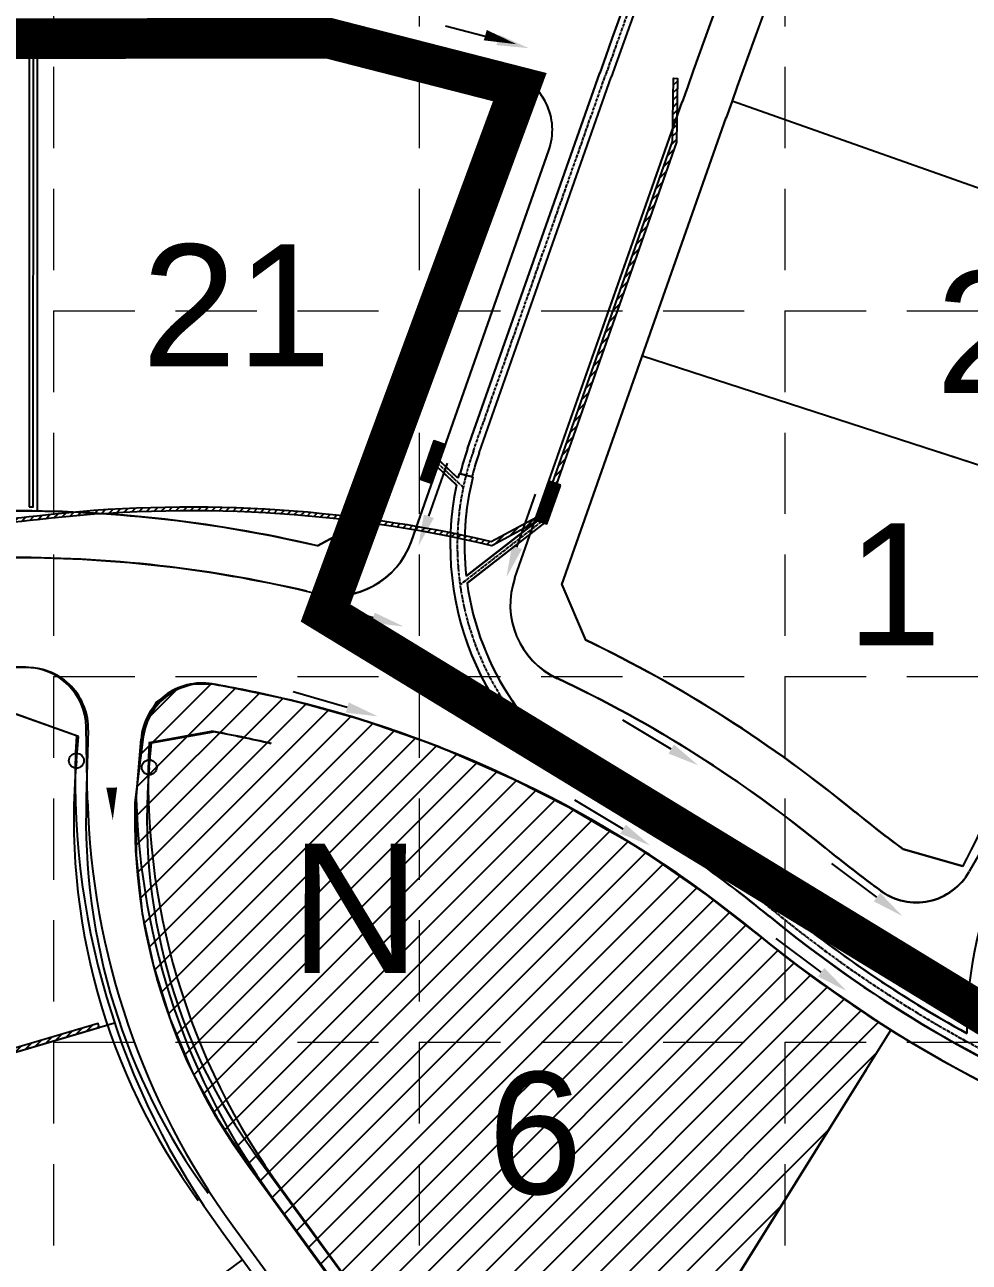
# Model space of a CAD drawing. Header units: inches. Extents: x 2468851 to 2474620, y 7110473 to 7114082.
# Drawn here: x 2473078.1 to 2473310.5, y 7112493 to 7112797.6 of the extents above; entities that cross this region are included whole.
import ezdxf
from ezdxf.enums import TextEntityAlignment as Align

# ---------------------------------------------------------------- set-up
doc = ezdxf.new("R2010")
doc.units = ezdxf.units.IN
doc.header["$MEASUREMENT"] = 0
for name, pattern in [('CENTER2', [1.125, 0.75, -0.125, 0.125, -0.125]), ('HIDDEN', [0.375, 0.25, -0.125]), ('PHANTOM2', [3.15, 1.9, -0.25, 0.25, -0.25, 0.25, -0.25])]:
    doc.linetypes.add(name, pattern=pattern)
for name, color, linetype in [('APVMT', 11, 'Continuous'), ('AROW', 250, 'Continuous'), ('BDY', 250, 'PHANTOM2'), ('ex-pvmt', 7, 'Continuous'), ('ex-row', 1, 'Continuous'), ('ex-stm', 9, 'Continuous'), ('FLOW', 250, 'Continuous'), ('fut-apvmt', 157, 'Continuous'), ('fut-arow', 157, 'Continuous'), ('fut-lotno', 157, 'Continuous'), ('fut-lots', 157, 'Continuous'), ('fut-pvmt', 157, 'Continuous'), ('fut-srow', 157, 'Continuous'), ('FUTURE', 250, 'Continuous'), ('GRID', 254, 'HIDDEN'), ('LOT', 250, 'Continuous'), ('LOTNO', 250, 'Continuous'), ('Newcastle homesites', 194, 'Continuous'), ('PVMT', 250, 'Continuous'), ('PWall 2', 7, 'Continuous'), ('SODDED LOT', 2, 'Continuous'), ('SROW', 250, 'Continuous'), ('STM', 1, 'Continuous'), ('STMCL', 133, 'CENTER2')]:
    doc.layers.add(name, color=color, linetype=linetype)
doc.styles.get("Standard").update_dxf_attribs({"font": 'ARIAL.TTF'})
pattern_1 = [(124.9999999998247, (2473900.899933474, 7112020.063125307), (-0.2047880110726866, -0.1433941090871351), [])]
pattern_2 = [(124.9999999998247, (2473900.899950291, 7112020.001381886), (-0.2047880110726866, -0.1433941090871351), [])]
pattern_3 = [(45, (0, 0), (-0.8838834764831843, 0.8838834764831844), [])]

# ---------------------------------------------------------------- blocks, each defined once
blk = doc.blocks.new('1D')
at = {"layer": 'FLOW'}
for p, q in [((7.374988476562976, 11.5), (21.23339298212704, 11.49999999999864)), ((7.374988476562976, -11.5), (21.23339298212704, -11.50000000000227))]:
    blk.add_line(p, q, dxfattribs=at)
for points in [[(7.374988476562976, 10.20000187255755), (7.374988476562976, 12.79999812744245), (-0.4250002880862667, 11.5)], [(7.374988476562976, -12.79999812744245), (7.374988476562976, -10.20000187255755), (-0.4250002880862667, -11.5)]]:
    blk.add_solid(points, dxfattribs=at)

msp = doc.modelspace()

# ---------------------------------------------------------------- hatches: boundary and pattern name
at = {"layer": 'ex-stm'}
h = msp.add_hatch(dxfattribs=at)
h.set_pattern_fill('ANSI31', color=5, scale=2, angle=79.99999999982474, style=0)
h.set_pattern_definition(pattern_1)
h.paths.add_polyline_path([(2473181.57553229, 7112694.233368307), (2473178.745378424, 7112695.228470863), (2473175.428369907, 7112685.794624642), (2473178.258523773, 7112684.799522087)])
h = msp.add_hatch(dxfattribs=at)
h.set_pattern_fill('ANSI31', color=5, scale=2, angle=79.99999999982474, style=0)
h.set_pattern_definition(pattern_1)
h.paths.add_polyline_path([(2473209.877070949, 7112684.282342757), (2473207.046917083, 7112685.277445313), (2473203.729908567, 7112675.843599092), (2473206.560062433, 7112674.848496537)])
at = {"layer": 'PWall 2'}
h = msp.add_hatch(dxfattribs=at)
h.set_pattern_fill('ANSI31', color=4, scale=10, style=0)
h.set_pattern_definition(pattern_3)
edge = h.paths.add_edge_path()
edge.add_arc((2472550.09294386, 7112743.050255163), 49.00000000171636, 107.6534885068534, 179.9854054635432)
edge.add_line((2472501.092945448, 7112743.062736575), (2472501.07684251, 7112679.845217112))
edge.add_line((2472501.07684251, 7112679.845217112), (2472515.23791723, 7112675.12085059))
edge.add_line((2472515.23791723, 7112675.12085059), (2473050.57072801, 7112674.984489168))
edge.add_arc((2473049.781964834, 7112948.98335363), 273.9999997694019, 270.1649374580791, 276.5483261259604)
edge.add_arc((2473118.808231577, 7112352.965429335), 326.0019165330911, 76.86912785355912, 96.6547165427408, ccw=False)
edge.add_line((2473192.868066709, 7112670.443602448), (2473205.210387454, 7112677.082194151))
edge.add_line((2473205.210387454, 7112677.082194151), (2473237.487064138, 7112768.879728828))
edge.add_line((2473237.487064138, 7112768.879728828), (2473237.704051752, 7112784.409119134))
edge.add_line((2473237.704051752, 7112784.409119134), (2473238.703954148, 7112784.395147791))
edge.add_line((2473238.703954148, 7112784.395147791), (2473238.484682204, 7112768.702272372))
edge.add_line((2473238.484682204, 7112768.702272372), (2473206.025269011, 7112676.385019966))
edge.add_line((2473206.025269011, 7112676.385019966), (2473193.008639976, 7112669.383736555))
edge.add_arc((2473118.808231577, 7112352.965429335), 325.0019165333204, 76.80254631002096, 96.65487994470413)
edge.add_arc((2473049.781964835, 7112948.98335363), 274.999999769135, 270.1646107383839, 276.54851988757173, ccw=False)
edge.add_line((2473050.572038574, 7112673.984488802), (2472515.075384853, 7112674.120891958))
edge.add_line((2472515.075384853, 7112674.120891958), (2472500.076658948, 7112679.124712639))
edge.add_line((2472500.076658948, 7112679.124712639), (2472500.09294548, 7112743.062991299))
edge.add_arc((2472550.09294386, 7112743.050255163), 50.00000000205603, 107.65348850650241, 179.9854054629333, ccw=False)
edge.add_line((2472534.929963333, 7112790.695653909), (2472535.233222943, 7112789.742745933))
h = msp.add_hatch(dxfattribs=at)
h.set_pattern_fill('ANSI31', color=4, scale=10, style=0)
h.set_pattern_definition(pattern_3)
h.paths.add_polyline_path([(2472981.969762932, 7112518.054942346), (2472982.253169442, 7112517.095942477), (2473096.375115926, 7112550.821601403), (2473096.091709416, 7112551.780601272)])
at = {"layer": 'SODDED LOT', "linetype": 'Continuous'}
h = msp.add_hatch(dxfattribs=at)
h.set_pattern_fill('ANSI31', color=256, scale=40, style=0)
h.set_pattern_definition([(45, (0, 0), (-3.535533905932737, 3.535533905932738), [])])
h.paths.add_polyline_path([(2472093.267391606, 7112787.676104845), (2472221.588488154, 7112787.600702646), (2472221.080065259, 7112667.418218489), (2472093.194465953, 7112666.700967791), (2472093.194171397, 7112679.118169109), (2472093.232835636, 7112787.692745025)])
h.paths.add_polyline_path([(2471960.542903658, 7112505.351850973), (2471959.709839688, 7112628.220687813), (2472033.688434889, 7112628.183171311), (2472034.413614161, 7112505.212751586), (2471960.537074567, 7112505.341315575)])
h.paths.add_polyline_path([(2472943.888384297, 7112483.187258612), (2472828.590678093, 7112440.595915734), (2472835.742074019, 7112422.586176665), (2472839.670556032, 7112413.519003694), (2472848.009024709, 7112395.551972728), (2472853.039360017, 7112385.898030499), (2472858.543913611, 7112375.56496094), (2472870.461862959, 7112355.809820922), (2472902.044407026, 7112375.664227052), (2472974.145213156, 7112421.805398808), (2472963.654693561, 7112439.445164453), (2472954.732835159, 7112457.182919448), (2472946.692812859, 7112476.091456509), (2472944.079628103, 7112483.056859807)])
h.paths.add_polyline_path([(2473207.057518848, 7112415.575638571), (2473209.525984008, 7112419.291928432), (2473291.228776379, 7112550.20381467), (2473277.068425195, 7112559.742408664), (2473268.679959659, 7112565.819422537), (2473245.981059339, 7112583.395654488), (2473233.377323594, 7112592.163270405), (2473227.756730774, 7112595.823543401), (2473221.454862902, 7112599.398687674), (2473212.257548928, 7112604.761408309), (2473198.376389517, 7112611.826576587), (2473179.61173829, 7112620.063135716), (2473160.957374712, 7112626.494404469), (2473143.606262636, 7112631.397786815), (2473124.734222803, 7112635.280140257), (2473119.217747477, 7112635.241727483), (2473114.455999955, 7112633.655186135), (2473110.415726512, 7112630.842674483), (2473107.890551734, 7112626.299398136), (2473106.591904594, 7112621.611881535), (2473105.407575856, 7112606.642518041), (2473105.487400302, 7112593.235877102), (2473106.924472859, 7112578.871622577), (2473109.78503743, 7112566.014893915), (2473113.817295873, 7112552.874495849), (2473118.844329063, 7112540.860599046), (2473119.620605902, 7112539.284221059), (2473125.487896411, 7112528.415714827), (2473132.539422638, 7112517.601018609), (2473154.471843953, 7112487.420459417), (2473189.132907899, 7112440.053985332), (2473207.00192544, 7112415.612529376)])
h.paths.add_polyline_path([(2472149.873040067, 7113580.614364911), (2472139.148570076, 7113587.251089433), (2472148.340979824, 7113599.503492412), (2472129.956160329, 7113617.371573845), (2472301.037052448, 7113620.945195421), (2472421.049006891, 7113670.46532596), (2472435.85899769, 7113657.702404355), (2472418.495562422, 7113656.681375915), (2472386.322136353, 7113644.428972937), (2472349.55251346, 7113630.645014077), (2472301.037052448, 7113613.797961084), (2472253.542959565, 7113608.182273815), (2472206.048850584, 7113607.671755188), (2472182.046466134, 7113606.650726748), (2472168.768551675, 7113602.566586546), (2472156.001313231, 7113590.314183568)])
h.paths.add_polyline_path([(2472770.944190936, 7113693.310005479), (2472783.830598921, 7113696.401701207), (2473029.187968581, 7113695.371135965), (2473046.198032273, 7113689.703022722), (2473045.682575309, 7113705.676788392), (2472771.459647899, 7113707.222640663)])
h.paths.add_polyline_path([(2473645.389732527, 7113690.662114829), (2473644.980261281, 7113704.579298063), (2473380.054956657, 7113706.216613738), (2473375.550821241, 7113692.299430504), (2473381.692825544, 7113694.755404015), (2473634.334105463, 7113693.936746178)])
h.paths.add_polyline_path([(2473661.809035309, 7113026.940515365), (2473687.470569496, 7113025.60790142), (2473728.462364588, 7113019.277967558), (2473771.120504986, 7113012.614889023), (2473800.781245369, 7113000.621337084), (2473816.111506274, 7112991.959328819), (2473817.619227148, 7112992.300124087), (2473826.575664139, 7112958.986996626), (2473778.330737143, 7112869.434752566), (2473754.227276703, 7112818.273463425), (2473704.86338264, 7112707.307095521), (2473675.949419809, 7112628.519839324), (2473649.367239338, 7112551.597371821), (2473609.353558484, 7112401.128993845), (2473621.993643042, 7112397.241045596), (2473660.238003101, 7112541.41898547), (2473686.990365984, 7112623.568564006), (2473721.047678514, 7112713.975947259), (2473756.535975297, 7112795.800357839), (2473776.214982778, 7112842.137003127), (2473803.694870643, 7112892.799998729), (2473821.263967139, 7112931.75420674), (2473838.193511305, 7112953.920266058), (2473843.824646424, 7112970.357589094), (2473841.572192376, 7112984.993566972), (2473834.364358742, 7112995.80167317), (2473821.750641833, 7113003.45741653), (2473803.505805903, 7113011.563496179), (2473780.756061879, 7113020.119912117), (2473754.177165291, 7113027.775655476), (2473717.912745276, 7113032.729363472), (2473683.74981727, 7113037.761860267), (2473675.215761692, 7113037.54026622), (2473668.455002985, 7113034.659614121), (2473663.024249125, 7113029.009084909)])
h.paths.add_polyline_path([(2473971.464658855, 7113199.839788438), (2473953.302563901, 7113211.943771617), (2473941.194500598, 7113192.085680273), (2473861.097211496, 7113065.572481684), (2473810.525347476, 7113087.499865325), (2473761.172093838, 7113101.509023178), (2473720.95832148, 7113106.990869088), (2473697.201214122, 7113110.438458554), (2473674.116111585, 7113113.73521317), (2473679.512626134, 7113105.343470139), (2473686.707984233, 7113099.948777562), (2473703.497142397, 7113097.551135438), (2473742.471973274, 7113092.15644286), (2473787.442933217, 7113083.165282688), (2473826.417764094, 7113069.978255408), (2473851.001878775, 7113058.589461925), (2473862.394522389, 7113053.194769348), (2473874.386780521, 7113053.494473512), (2473885.779424136, 7113058.289757762), (2473895.972838718, 7113069.678551245), (2473937.945742176, 7113137.711634419), (2473969.870961414, 7113198.612899031)])
h.paths.add_polyline_path([(2474189.416848989, 7113705.551672944), (2474212.712554675, 7113695.293942509), (2474173.054402458, 7113585.508445853), (2474125.455321901, 7113471.585122614), (2474078.43520281, 7113374.029138847), (2473995.236334419, 7113231.37643518), (2473980.717756049, 7113211.838787461), (2473961.731921558, 7113224.119598124), (2474019.247830035, 7113316.225651658), (2474060.011540129, 7113393.259801997), (2474123.11153083, 7113524.999362424), (2474155.499133685, 7113608.173918095)])
h.paths.add_polyline_path([(2472613.25566626, 7113048.108286493), (2472742.648741046, 7113047.886798215), (2472742.87030657, 7112984.098059427), (2472740.21153638, 7112975.017022381), (2472732.235258004, 7112966.821947263), (2472722.708037058, 7112964.607055664), (2472628.32199311, 7112964.828543942), (2472620.345698637, 7112967.707900377), (2472615.692870926, 7112974.131069267), (2472614.141928356, 7112982.326153199), (2472613.25566626, 7112995.17249098)])
h.paths.add_polyline_path([(2472069.938623859, 7112331.552565328), (2472070.267921012, 7112318.139447571), (2472070.568661819, 7112197.105291993), (2471996.680029961, 7112197.178008226), (2471995.849663495, 7112331.698285274), (2472070.201041491, 7112331.620140691)])
h.paths.add_polyline_path([(2472440.242922876, 7112197.062169577), (2472440.351117633, 7112331.723414651), (2472514.327805977, 7112331.708448635), (2472514.083604256, 7112311.448319754), (2472514.132701948, 7112197.076788922), (2472440.38251101, 7112197.076788922)])
h.paths.add_polyline_path([(2471733.820441865, 7111882.25825528), (2471733.820441865, 7111970.433357721), (2471868.564585945, 7111970.919829312), (2471868.328755791, 7111882.515112686), (2471840.585288499, 7111882.441559372), (2471733.924528353, 7111881.985146642)])
edge = h.paths.add_edge_path()
edge.add_line((2471343.485369571, 7111970.990609263), (2471344.096059909, 7111826.578455709))
edge.add_line((2471344.096059909, 7111826.578455709), (2471538.482443553, 7111827.269090804))
edge.add_arc((2471538.411382256, 7111847.270027284), 20.00106271569951, 270.2035652341822, 360.1993235483608)
edge.add_line((2471558.412323941, 7111847.339607884), (2471558.393239868, 7111971.635534597))
edge.add_line((2471558.393239868, 7111971.635534597), (2471343.541490079, 7111970.923245284))
edge.add_line((2471343.541490079, 7111970.923245284), (2471343.485369571, 7111970.990609263))
h.paths.add_polyline_path([(2471436.463934557, 7111651.340175022), (2471435.897567018, 7111795.943800561), (2471345.569936356, 7111795.646602557), (2471346.010094765, 7111779.029438516), (2471346.343112614, 7111651.203248667), (2471436.362297528, 7111651.422107614)])
edge = h.paths.add_edge_path()
edge.add_line((2470893.922667337, 7111969.773652391), (2470893.471114295, 7112114.015869801))
edge.add_line((2470893.471114295, 7112114.015869801), (2470801.61291307, 7112113.730965913))
edge.add_arc((2470801.674911044, 7112093.741690489), 19.98937156978337, 90.17770583205572, 179.3766754237804)
edge.add_line((2470781.686722373, 7112093.959151895), (2470781.605487164, 7112090.90573813))
edge.add_line((2470781.605487164, 7112090.90573813), (2470782.08114722, 7111968.844702528))
edge.add_line((2470782.08114722, 7111968.844702528), (2470894.002724326, 7111969.617202572))
edge.add_line((2470894.002724326, 7111969.617202572), (2470893.922667337, 7111969.773652391))
h.paths.add_polyline_path([(2470750.326009339, 7112143.414526571), (2470731.578783375, 7112143.466865347), (2470623.883080461, 7112143.118486953), (2470623.333719607, 7112319.593281797), (2470749.916934249, 7112320.055689389), (2470750.441629986, 7112143.384433888)])
h.paths.add_polyline_path([(2470605.104430113, 7111911.50594977), (2470605.119018345, 7111834.553811369), (2470462.397917773, 7111834.081248871), (2470462.148243528, 7111910.962903259), (2470480.762826658, 7111911.097732682), (2470605.111065356, 7111911.524196471)])
at = {"layer": 'STM'}
h = msp.add_hatch(dxfattribs=at)
h.set_pattern_fill('ANSI31', color=5, scale=2, angle=79.99999999982474, style=0)
h.set_pattern_definition(pattern_2)
h.paths.add_polyline_path([(2473181.575549107, 7112694.171624887), (2473178.745395241, 7112695.166727441), (2473175.428386725, 7112685.732881221), (2473178.258540591, 7112684.737778666)])
h = msp.add_hatch(dxfattribs=at)
h.set_pattern_fill('ANSI31', color=5, scale=2, angle=79.99999999982474, style=0)
h.set_pattern_definition(pattern_2)
h.paths.add_polyline_path([(2473209.877087767, 7112684.220599336), (2473207.0469339, 7112685.215701892), (2473203.729925384, 7112675.781855672), (2473206.56007925, 7112674.786753115)])

# ---------------------------------------------------------------- linework, layer by layer
at = {"layer": 'APVMT', "color": 7}
for p, q in [((2473139.312093338, 7112795.88921369), (2472566.19103283, 7112796.035200634)), ((2473182.253845809, 7112791.06584303), (2473197.705550557, 7112785.858579493))]:
    msp.add_line(p, q, dxfattribs=at)
msp.add_arc((2473139.263088047, 7112601.889219879), 194, 77.19686557551988, 89.98552682899829, dxfattribs=at)
at = {"layer": 'AROW'}
for centre in [(2473139.897773432, 7112679.320026404), (2473139.897773431, 7112679.320026404)]:
    msp.add_arc(centre, 191, 332.275323028644, 343.4375321761896, dxfattribs=at)
at = {"layer": 'BDY', "color": 30, "linetype": 'Continuous'}
for p, q in [((2473150.093145027, 7112669.383736553), (2473163.109774062, 7112676.385019966)), ((2473163.109790878, 7112676.323276545), (2473150.093161844, 7112669.321993132))]:
    msp.add_line(p, q, dxfattribs=at)
at = {"layer": 'BDY', "linetype": 'Continuous', "ltscale": 40, "const_width": 10}
msp.add_lwpolyline([(2471833.764441303, 7112792.331851799), (2473152.867779867, 7112794.274882557), (2473199.900828426, 7112782.233897823), (2473152.101054614, 7112652.83520489), (2473320.333619936, 7112550.25989252), (2473446.146238517, 7112504.466404289), (2473431.289355661, 7112430.857261817), (2473606.804344498, 7112383.678398734)], dxfattribs=at)
at = {"layer": 'ex-pvmt'}
for p, q in [((2473139.312076521, 7112795.950957111), (2471912.141138542, 7112796.260218885)), ((2473182.253828992, 7112791.127586451), (2473197.705533739, 7112785.920322914)), ((2473198.692434223, 7112661.516605947), (2473239.854492644, 7112778.584900254)), ((2473173.22104943, 7112670.472528943), (2473207.065972132, 7112766.730284839)), ((2473317.623143432, 7112601.602036727), (2473310.512767967, 7112589.197107613))]:
    msp.add_line(p, q, dxfattribs=at)
for centre, radius, start, end in [((2475618.315801607, 7111942.300713049), 2521.199999999821, 154.663628003065, 160.6279572130586), ((2473139.26307123, 7112601.9509633), 194, 77.19686554950279, 89.98552682899829), ((2473192.915202802, 7112771.705797614), 15, 340.6279572130586, 71.37605356916418), ((2473154.35335699, 7112677.106545976), 20, 256.3930282810363, 340.6279572130586), ((2473217.560126663, 7112654.882588915), 20, 160.6279572130586, 244.8628860822937), ((2473075.894020641, 7112352.967096757), 313.5, 50.53779688316969, 64.86288608229367), ((2473075.894020641, 7112352.967096757), 286.5, 50.53779688316969, 76.39302828103632), ((2473457.23545431, 7112816.193511125), 286.5, 230.5377968831697, 233.9601435848414), ((2473297.49900409, 7112596.656460787), 15, 233.9601435848414, 330.1791167962266), ((2473457.235454306, 7112816.193511113), 313.4999999880378, 230.5377968831697, 255.3773009909978)]:
    msp.add_arc(centre, radius, start, end, dxfattribs=at)
at = {"layer": 'ex-row', "color": 7}
for p, q in [((2473210.279005161, 7112659.799977385), (2473250.703415798, 7112774.770340461)), ((2473210.279005161, 7112659.799977385), (2473216.04960916, 7112646.192967048)), ((2473308.969684368, 7112590.524112611), (2473294.265635284, 7112594.685411754))]:
    msp.add_line(p, q, dxfattribs=at)
for centre, radius, start, end in [((2475618.315801607, 7111942.300713049), 2509.699999999821, 154.6633705859733, 160.6279572130586), ((2473075.894020641, 7112352.967096757), 325, 50.53779688316969, 64.45321479131196), ((2473457.23545431, 7112816.193511125), 275, 230.5377968831697, 233.6570235190744)]:
    msp.add_arc(centre, radius, start, end, dxfattribs=at)
at = {"layer": 'ex-stm', "color": 5}
for p, q in [((2473187.066195621, 7112693.268062833), (2473219.571723275, 7112785.716468569)), ((2473189.896349486, 7112692.272960278), (2473222.401877141, 7112784.721366014)), ((2473184.308401537, 7112684.338177353), (2473179.644737332, 7112688.742027957)), ((2473184.688927754, 7112686.041927473), (2473180.18931873, 7112690.290862437)), ((2473188.351111907, 7112686.28403902), (2473184.957928103, 7112687.14212041)), ((2473204.303686227, 7112675.641854719), (2473186.69337199, 7112661.945156164)), ((2473205.986284772, 7112675.05024091), (2473186.910037572, 7112660.213389963))]:
    msp.add_line(p, q, dxfattribs=at)
for points in [[(2473181.57553229, 7112694.233368307), (2473178.745378424, 7112695.228470863), (2473175.428369907, 7112685.794624642), (2473178.258523773, 7112684.799522087)], [(2473209.877070949, 7112684.282342757), (2473207.046917083, 7112685.277445313), (2473203.729908567, 7112675.843599092), (2473206.560062433, 7112674.848496537)]]:
    msp.add_lwpolyline(points, close=True, dxfattribs=at)
for centre, radius, start, end in [((2475618.315797301, 7111942.300700825), 2542.699999991447, 157.3836180625989, 160.6279572130586), ((2475618.315797301, 7111942.300700825), 2539.699999991496, 157.2983794351217, 160.6279572130586), ((2473254.518196092, 7112669.55145194), 71.49999999953148, 160.6279572130586, 165.8083494272053), ((2473254.518196092, 7112669.55145194), 68.49999999953148, 160.6279572130586, 165.8083494272053), ((2473254.518196092, 7112669.55145194), 71.74999999953148, 165.8083494272053, 166.7127946713593), ((2473254.518196092, 7112669.55145194), 68.24999999953148, 165.8083494272053, 186.3987676038773), ((2473254.518196092, 7112669.55145194), 71.74999999953148, 168.1068753630084, 240.5673090233399), ((2473254.518196092, 7112669.55145194), 68.24999999953148, 187.8639570474606, 240.5673090233399), ((2473075.894020637, 7112352.967096761), 295.2500000024702, 50.53779688316969, 60.56730902333994), ((2473075.894020637, 7112352.967096761), 291.7500000024702, 50.53779688316969, 60.56730902333994), ((2473410.626876624, 7112550.131069716), 100.7500000000916, 154.4793955775668, 180.3943734876529), ((2473457.235454307, 7112816.193511115), 304.7499999888223, 230.5377968831697, 241.0837021995149), ((2473457.235454307, 7112816.193511115), 308.2499999888223, 230.5377968831697, 255.3772293537399)]:
    msp.add_arc(centre, radius, start, end, dxfattribs=at)
at = {"layer": 'FLOW', "color": 7}
msp.add_line((2473194.483591607, 7112793.850546386), (2473181.612438725, 7112797.278247596), dxfattribs=at)
at = {"layer": 'FLOW'}
msp.add_line((2473194.483591607, 7112793.850546386), (2473181.612438725, 7112797.278247596), dxfattribs=at)
for points in [[(2473199.085741517, 7112792.794480664, 0, 2.664, 0), (2473191.404723625, 7112795.034489488, 0, 0, 0.02791338523659395), (2473177.454820411, 7112798.270575907, 0, 0, 0.1828357778074823)], [(2473099.732465266, 7112601.853574201, 0, 2.664, 0), (2473099.470112189, 7112609.849566489, 0, 0, -0.02775173260840253), (2473099.7417603, 7112621.819442638, 0, 0, -1.765163465474534)]]:
    msp.add_lwpolyline(points, format="xyseb", dxfattribs=at)
at = {"layer": 'FLOW', "color": 7}
msp.add_solid([(2473194.144760902, 7112792.578223758), (2473194.822422313, 7112795.122869012), (2473202.117527363, 7112791.817562155)], dxfattribs=at)
at = {"layer": 'FLOW'}
msp.add_solid([(2473194.144760902, 7112792.578223758), (2473194.822422313, 7112795.122869012), (2473202.117527363, 7112791.817562155)], dxfattribs=at)
at = {"layer": 'fut-apvmt'}
for p, q in [((2473093.527144906, 7112606.757344274), (2473093.171021637, 7112624.754524313)), ((2473105.522816174, 7112607.079634262), (2473106.708579364, 7112621.787424761)), ((2473138.976976749, 7112509.085871402), (2473292.459927024, 7112299.069378621)), ((2473129.288488969, 7112502.005390871), (2473282.431889883, 7112292.453516254))]:
    msp.add_line(p, q, dxfattribs=at)
for radius in [186, 174]:
    msp.add_arc((2473279.460049556, 7112611.752839092), radius, 181.5390064015378, 216.1598498882801, dxfattribs=at)
at = {"layer": 'fut-arow'}
for p, q in [((2473141.399098694, 7112510.855991535), (2473303.76508911, 7112288.684500872)), ((2473126.866367024, 7112500.23527074), (2473288.760711712, 7112278.709150665))]:
    msp.add_line(p, q, dxfattribs=at)
for radius, start in [(189, 176.7226245501355), (171, 176.9092043711335)]:
    msp.add_arc((2473279.460049556, 7112611.752839092), radius, start, 216.1598498882801, dxfattribs=at)
at = {"layer": 'fut-lots', "color": 7}
for p, q in [((2473081.16086278, 7112677.862697244), (2473081.190166422, 7112792.904042716)), ((2472984.960627613, 7112517.896058613), (2473100.172867341, 7112551.943924259)), ((2473285.165007892, 7112540.482235534), (2473208.961640573, 7112418.407624706)), ((2473034.659080066, 7112422.715010501), (2473131.693985863, 7112493.629458334))]:
    msp.add_line(p, q, dxfattribs=at)
at = {"layer": 'fut-pvmt'}
for centre, radius, start, end in [((2473075.892523624, 7112352.964071725), 313.5032869176005, 76.80255311764687, 91.1043729669709), ((2473075.892523624, 7112352.964071725), 286.5032869176005, 89.5185396354313, 91.17721115238662), ((2473078.173957431, 7112624.457766513), 15, 1.133605268528838, 89.5185396354313), ((2473121.660067107, 7112620.582014348), 15, 80.29526334745786, 175.3907012762222), ((2473075.892523624, 7112352.964071725), 286.5032869176005, 76.80255311764687, 80.29526334745786)]:
    msp.add_arc(centre, radius, start, end, dxfattribs=at)
at = {"layer": 'fut-srow', "color": 7}
for p, q in [((2473090.769164871, 7112622.557932196), (2473075.79526569, 7112627.967335757)), ((2473108.708795557, 7112620.972885621), (2473124.051865362, 7112623.717617392))]:
    msp.add_line(p, q, dxfattribs=at)
for radius, end in [(325.0032869176005, 91.1043729669709), (275.0032869176005, 79.91419622435772)]:
    msp.add_arc((2473075.892523624, 7112352.964071725), radius, 76.80255311764687, end, dxfattribs=at)
at = {"layer": 'FUTURE', "color": 7}
for p, q in [((2473091.325128972, 7112622.466764775), (2473075.9640862, 7112627.905344415)), ((2473090.780749797, 7112616.469418527), (2473091.325128972, 7112622.466764775)), ((2473093.680918399, 7112623.973495959), (2473093.2171191, 7112607.316262714)), ((2473107.242720108, 7112622.336735132), (2473105.188732911, 7112606.217060172)), ((2473109.251431318, 7112620.839594143), (2473124.533796578, 7112623.569672803)), ((2473108.707052142, 7112614.842247895), (2473109.251431317, 7112620.839594143)), ((2473285.137305205, 7112540.437695795), (2473208.855699133, 7112418.237749753)), ((2473135.290185303, 7112518.900208849), (2473303.613904774, 7112288.576533471)), ((2473132.868115614, 7112517.130017213), (2473292.307326642, 7112298.96334885))]:
    msp.add_line(p, q, dxfattribs=at)
for centre in [(2473090.780749797, 7112616.469418527), (2473108.707052142, 7112614.842247897)]:
    msp.add_circle(centre, 1.85, dxfattribs=at)
for centre, radius, start, end in [((2473075.894037459, 7112352.905353337), 325, 76.80269958450606, 89.98540543304834), ((2473075.894037459, 7112352.905353337), 313.5, 76.39302825510475, 89.98540543304834), ((2473075.894037459, 7112352.905353337), 286.5, 89.41063611548691, 89.98540543304834), ((2473078.686729564, 7112624.390989919), 15, 358.4050845595112, 89.41063611548691), ((2473122.122412064, 7112620.44074797), 15, 80.19646733692818, 172.7384382093551), ((2473075.894037459, 7112352.905353337), 286.5, 76.39302825510475, 80.19646733692818), ((2473075.894037459, 7112352.905353337), 275, 76.80269958450606, 79.81239323087273), ((2473249.129753839, 7112602.096077952), 159, 174.8134746053193, 216.1600581502268), ((2473249.129753839, 7112602.096077952), 141, 174.8134746053193, 216.1599620401624), ((2473249.129753839, 7112602.096077952), 156, 178.0823692742608, 216.1600862950762), ((2473249.129753839, 7112602.096077952), 144, 178.3600893020642, 216.1599949556348)]:
    msp.add_arc(centre, radius, start, end, dxfattribs=at)
at = {"layer": 'GRID', "color": 252, "linetype": 'HIDDEN', "lineweight": 0, "ltscale": 80}
for p, q in [((2473085.156062522, 7113987.194894838), (2473085.156062522, 7110836.797396938)), ((2473175.156062522, 7113987.194894838), (2473175.156062522, 7110836.797396938)), ((2473265.156062523, 7113987.194894838), (2473265.156062523, 7110836.797396938)), ((2468945.156062481, 7112727.194894826), (2474525.156062535, 7112727.194894826)), ((2468945.156062481, 7112637.194894825), (2474525.156062535, 7112637.194894825)), ((2468945.156062481, 7112547.194894824), (2474525.156062535, 7112547.194894824))]:
    msp.add_line(p, q, dxfattribs=at)
at = {"layer": 'LOT'}
for p, q in [((2473252.164724234, 7112778.853032053), (2473360.586996152, 7112740.517526942)), ((2473230.092837888, 7112716.090363109), (2473340.224594332, 7112680.404577534)), ((2473301.221069617, 7112693.042816172), (2473340.224594332, 7112680.404577534))]:
    msp.add_line(p, q, dxfattribs=at)
at = {"layer": 'PVMT'}
for p, q in [((2473198.692451041, 7112661.454862527), (2473239.854509461, 7112778.523156834)), ((2473173.221066247, 7112670.410785521), (2473207.06598895, 7112766.668541417))]:
    msp.add_line(p, q, dxfattribs=at)
for centre, radius, start, end in [((2475618.315818424, 7111942.238969629), 2521.199999999821, 154.6636280627106, 160.6279572633984), ((2473192.915219619, 7112771.644054192), 15, 340.6279572633984, 71.37605354388087), ((2473154.353373806, 7112677.044802555), 20, 256.3930282551048, 340.6279572633984), ((2473217.560143481, 7112654.820845493), 20, 160.6279572633984, 244.8628860822937), ((2473075.894037459, 7112352.905353337), 313.5, 50.53779688316969, 64.86288608229367), ((2473075.894037459, 7112352.905353337), 286.5, 50.53779688316969, 76.39302825510475), ((2473075.894037459, 7112352.905353337), 313.5, 50.53779688316969, 52.24673169202408), ((2473457.235471127, 7112816.131767704), 286.5, 230.5377968831697, 233.9601436064154), ((2473457.235471127, 7112816.131767704), 286.5, 230.5377968831697, 233.9601436064154), ((2473297.499020908, 7112596.594717366), 15, 233.9601436064154, 330.1791167366636), ((2473297.499020908, 7112596.594717366), 15, 233.9601436064154, 330.1791167366636), ((2473075.894037459, 7112352.905353337), 286.5, 50.53779688316969, 51.82698965957149), ((2473457.235471123, 7112816.131767691), 313.4999999880378, 230.5377968831697, 255.3769011818718), ((2473457.235471123, 7112816.131767691), 313.4999999880378, 230.5377968831697, 247.7638412907788)]:
    msp.add_arc(centre, radius, start, end, dxfattribs=at)
at = {"layer": 'PWall 2', "color": 4}
for points in [[(2473079.161139926, 7112678.950961411), (2473080.161137013, 7112678.939401212), (2473080.190182179, 7112792.966016693), (2473079.190182212, 7112792.966271415), (2473079.161139926, 7112678.950961411)], [(2472981.969762932, 7112518.054942346), (2472982.253169442, 7112517.095942477), (2473096.375115926, 7112550.821601403), (2473096.091709416, 7112551.780601272), (2472981.969762932, 7112518.054942346)]]:
    msp.add_lwpolyline(points, dxfattribs=at)
msp.add_lwpolyline([(2472535.233222943, 7112789.742745934, 0.326521609070363), (2472501.092945448, 7112743.062736575), (2472501.07684251, 7112679.845217112), (2472515.23791723, 7112675.12085059), (2473050.57072801, 7112674.984489168, 0.02785999218242276), (2473081.029254045, 7112676.7709241, -0.08654603365608207), (2473192.868066709, 7112670.443602448), (2473205.210387454, 7112677.082194151), (2473237.487064138, 7112768.879728828), (2473237.704051752, 7112784.409119134), (2473238.703954148, 7112784.395147791), (2473238.484682204, 7112768.702272372), (2473206.025269011, 7112676.385019966), (2473193.008639976, 7112669.383736555, 0.08683945219832634), (2473081.144219169, 7112675.777554138, -0.02786226497338525), (2473050.572038574, 7112673.984488802), (2472515.075384853, 7112674.120891958), (2472500.076658948, 7112679.124712639), (2472500.09294548, 7112743.062991299, -0.3265216090678649), (2472534.929963333, 7112790.695653909), (2472535.233222943, 7112789.742745933)], format="xyb", dxfattribs=at)
at = {"layer": 'SODDED LOT', "linetype": 'Continuous'}
msp.add_lwpolyline([(2473209.525984008, 7112419.291928432), (2473291.228776379, 7112550.20381467), (2473277.068425195, 7112559.742408664), (2473268.679959659, 7112565.819422537), (2473245.981059339, 7112583.395654488), (2473233.377323594, 7112592.163270405), (2473227.756730774, 7112595.823543401), (2473221.454862902, 7112599.398687674), (2473212.257548928, 7112604.761408309), (2473198.376389517, 7112611.826576587), (2473179.61173829, 7112620.063135716), (2473160.957374712, 7112626.494404469), (2473143.606262636, 7112631.397786815), (2473124.734222803, 7112635.280140257), (2473119.217747477, 7112635.241727483), (2473114.455999955, 7112633.655186135), (2473110.415726512, 7112630.842674483), (2473107.890551734, 7112626.299398136), (2473106.591904594, 7112621.611881535), (2473105.407575856, 7112606.642518041), (2473105.487400302, 7112593.235877102), (2473106.924472859, 7112578.871622577), (2473109.78503743, 7112566.014893915), (2473113.817295873, 7112552.874495849), (2473118.844329063, 7112540.860599046), (2473119.620605902, 7112539.284221059), (2473125.487896411, 7112528.415714827), (2473132.539422638, 7112517.601018609), (2473154.471843953, 7112487.420459417)], dxfattribs=at)
at = {"layer": 'SROW'}
for p, q in [((2473210.279021978, 7112659.738233964), (2473250.703432615, 7112774.708597041)), ((2473210.279021978, 7112659.738233964), (2473216.049625977, 7112646.131223627)), ((2473308.969701186, 7112590.46236919), (2473294.265652102, 7112594.623668333)), ((2473308.969701185, 7112590.46236919), (2473294.265652101, 7112594.623668333))]:
    msp.add_line(p, q, dxfattribs=at)
for centre, radius, start, end in [((2475618.315818424, 7111942.238969629), 2509.699999999821, 154.6633706456188, 160.6279572633984), ((2473075.894037459, 7112352.905353337), 325, 50.53779688316969, 64.45321481538394), ((2473075.894037459, 7112352.905353337), 325, 50.53779688316969, 52.56959429160968), ((2473457.235471127, 7112816.131767704), 275, 230.5377968831697, 233.6570235190744), ((2473457.235471127, 7112816.131767704), 275, 230.5377968831697, 233.6570235190744)]:
    msp.add_arc(centre, radius, start, end, dxfattribs=at)
at = {"layer": 'STM', "color": 5}
for p, q in [((2473187.066212438, 7112693.206319411), (2473219.571740092, 7112785.654725148)), ((2473189.896366303, 7112692.211216857), (2473222.401893958, 7112784.659622594)), ((2473184.308418354, 7112684.276433933), (2473179.644754149, 7112688.680284536)), ((2473184.688944571, 7112685.980184051), (2473180.189335547, 7112690.229119017)), ((2473188.351128724, 7112686.222295598), (2473184.95794492, 7112687.080376989)), ((2473204.303703045, 7112675.580111298), (2473186.693388807, 7112661.883412742)), ((2473205.986301589, 7112674.988497489), (2473186.910054389, 7112660.151646542))]:
    msp.add_line(p, q, dxfattribs=at)
for points in [[(2473181.575549107, 7112694.171624887), (2473178.745395241, 7112695.166727441), (2473175.428386725, 7112685.732881221), (2473178.258540591, 7112684.737778666)], [(2473209.877087767, 7112684.220599336), (2473207.0469339, 7112685.215701892), (2473203.729925384, 7112675.781855672), (2473206.56007925, 7112674.786753115)]]:
    msp.add_lwpolyline(points, close=True, dxfattribs=at)
for centre, radius, start, end in [((2475618.315814118, 7111942.238957404), 2542.699999991447, 157.3836180625989, 160.6279572633984), ((2475618.315814118, 7111942.238957404), 2539.699999991496, 157.2983793755981, 160.6279572633984), ((2473254.518212909, 7112669.48970852), 71.49999999953148, 160.6279572633984, 165.8083493754729), ((2473254.518212909, 7112669.48970852), 68.49999999953148, 160.6279572633984, 165.8083493754729), ((2473254.518212909, 7112669.48970852), 71.74999999953148, 165.8083493754729, 166.7127947232918), ((2473254.518212909, 7112669.48970852), 68.24999999953148, 165.8083493754729, 186.3987675508488), ((2473254.518212909, 7112669.48970852), 71.74999999953148, 168.106875310793, 240.5673090727983), ((2473254.518212909, 7112669.48970852), 68.24999999953148, 187.8639570474606, 240.5673090727983), ((2473075.894037454, 7112352.90535334), 295.2500000024702, 50.53779688316969, 60.56730907279837), ((2473075.894037454, 7112352.90535334), 291.7500000024702, 50.53779688316969, 60.56730907279837), ((2473410.626893442, 7112550.069326294), 100.7500000000916, 154.4793955179175, 180.3943735410125), ((2473410.626893442, 7112550.069326296), 100.7500000000916, 154.4793955179175, 180.3943735410125), ((2473075.894037454, 7112352.905353338), 295.2500000024702, 50.53779688316969, 51.97145365858704), ((2473075.894037454, 7112352.905353338), 291.7500000024702, 50.53779688316969, 51.91471152868867), ((2473457.235471124, 7112816.131767693), 304.7499999888223, 230.5377968831697, 241.0837021761608), ((2473457.235471124, 7112816.131767695), 304.7499999888223, 230.5377968831697, 241.0837021761608), ((2473457.235471124, 7112816.131767693), 308.2499999888223, 230.5377968831697, 255.3769011818718), ((2473457.235471124, 7112816.131767695), 308.2499999888223, 230.5377968831697, 247.8164670926672)]:
    msp.add_arc(centre, radius, start, end, dxfattribs=at)
at = {"layer": 'STMCL', "color": 5}
for p, q in [((2473188.481289371, 7112692.708768134), (2473220.986817025, 7112785.157173871)), ((2473185.981577867, 7112683.728025024), (2473179.917044848, 7112689.454701777)), ((2473205.145002316, 7112675.284304393), (2473185.196442851, 7112659.768998877))]:
    msp.add_line(p, q, dxfattribs=at)
for centre, radius, start, end in [((2475618.315814118, 7111942.238957404), 2541.199999991424, 154.9728119308229, 160.6279569259599), ((2473254.518212909, 7112669.48970852), 69.99999999953148, 160.6279572633984, 240.5673090727983), ((2473075.894037454, 7112352.90535334), 293.5000000024702, 50.53779688316969, 60.56730907279837), ((2473075.894037454, 7112352.905353338), 293.5000000024702, 50.53779688316969, 51.94325238815071), ((2473457.235471124, 7112816.131767693), 306.4999999888223, 230.5377968831697, 255.3769011818718), ((2473457.235471124, 7112816.131767695), 306.4999999888223, 230.5377968831697, 247.8773176692494)]:
    msp.add_arc(centre, radius, start, end, dxfattribs=at)

# ---------------------------------------------------------------- block references
at = {"layer": 'FLOW', "color": 7}
for p, rotation in [((2473185.906645831, 7112665.852243807), 70.62795718788868), ((2473237.557240648, 7112605.682366304), 148.957107363887)]:
    msp.add_blockref('1D', p, dxfattribs=dict(at, rotation=rotation))
at = {"layer": 'FLOW'}
for p, rotation in [((2473185.906645831, 7112665.852243807), 70.62795718788868), ((2473167.725596904, 7112638.566345549), 163.9199886768166), ((2473237.557240648, 7112605.682366304), 148.957107363887), ((2473286.862754714, 7112569.266181623), 143.4029020688444)]:
    msp.add_blockref('1D', p, dxfattribs=dict(at, rotation=rotation))

# ---------------------------------------------------------------- texts
at = {"layer": 'fut-lotno', "color": 7}
for s, p in [('21', (2473130.194611416, 7112728.753892583)), ('6', (2473203.672148876, 7112524.877994067))]:
    msp.add_text(s, height=30, dxfattribs=at).set_placement(p, align=Align.MIDDLE)
at = {"layer": 'LOTNO'}
for s, p in [('2', (2473313.940990626, 7112722.172051228)), ('1', (2473292.041143983, 7112659.892819847))]:
    msp.add_text(s, height=30, dxfattribs=at).set_placement(p, align=Align.MIDDLE)
at = {"layer": 'Newcastle homesites', "color": 194}
msp.add_text('N', height=31.83594049659878, rotation=359.9039899068963, dxfattribs=at).set_placement((2473143.313889156, 7112564.249074298))

doc.saveas('drawing.dxf')
